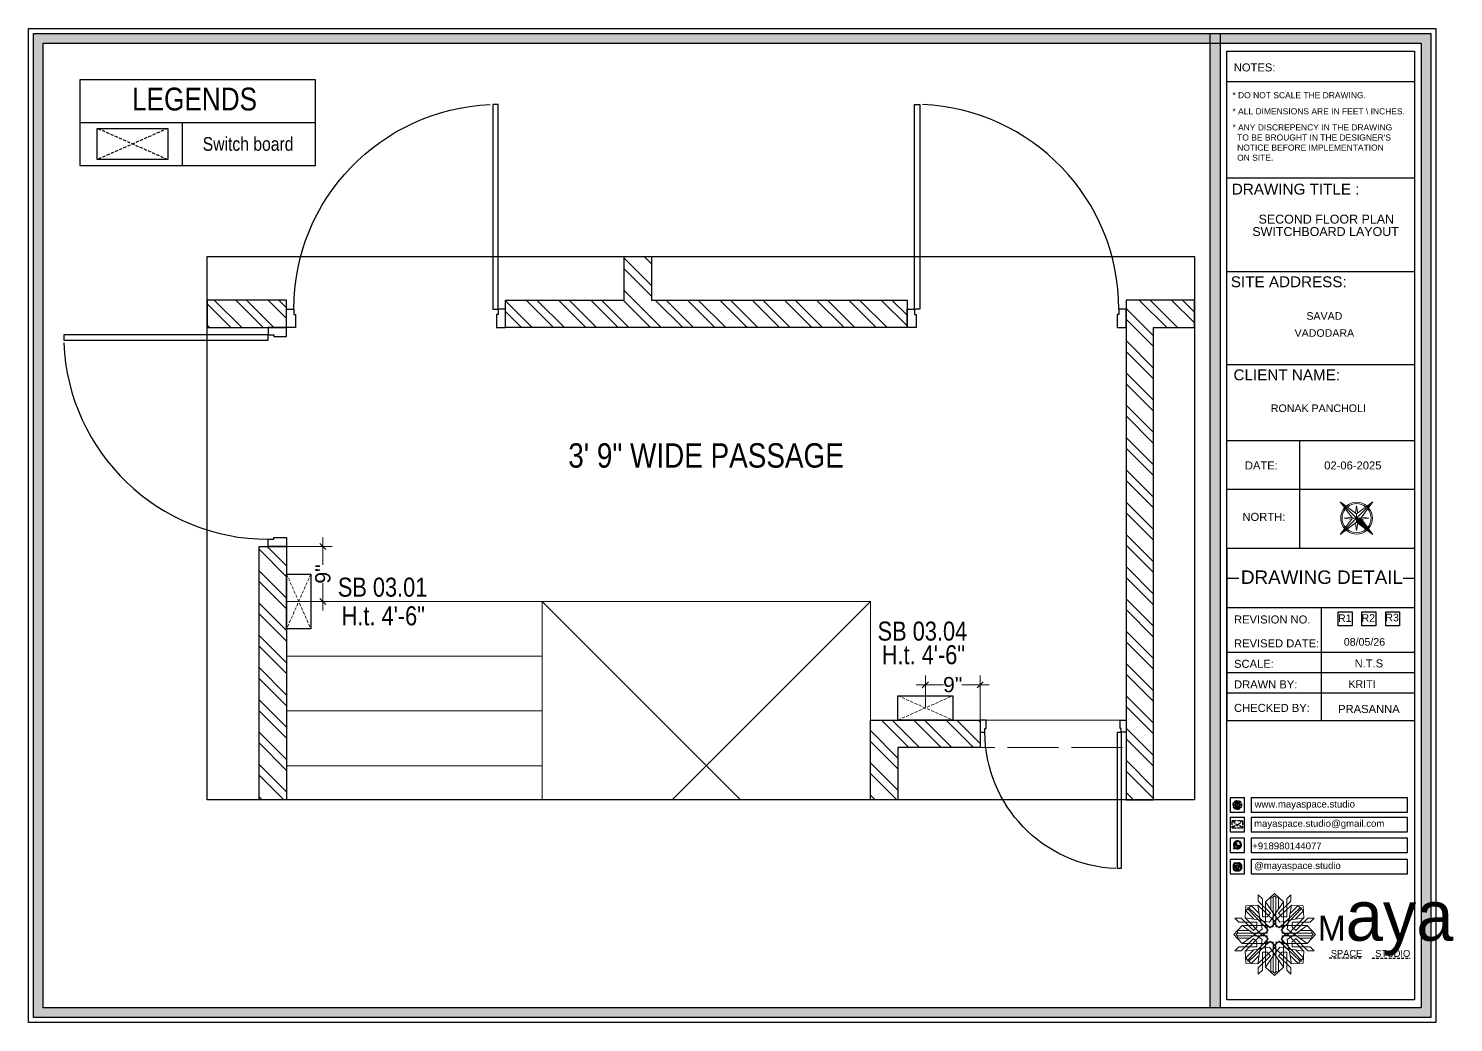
# Model space of a CAD drawing. Header units: millimetres. Extents: x 143362 to 145167, y -178521 to -176194.
# Drawn here: x 144591.9 to 144826.1, y -176940.9 to -176777.6 of the extents above; entities that cross this region are included whole.
import ezdxf
from ezdxf.enums import TextEntityAlignment as Align

# ---------------------------------------------------------------- set-up
doc = ezdxf.new("R2010")
doc.units = ezdxf.units.MM
doc.header["$MEASUREMENT"] = 0
doc.header["$PDMODE"] = 2
for name, pattern in [('ACAD_ISO02W100', [15, 12, -3]), ('DASHED', [0.75, 0.5, -0.25]), ('DASHED2', [0.375, 0.25, -0.125]), ('DASHEDX2', [1.5, 1, -0.5])]:
    doc.linetypes.add(name, pattern=pattern)
doc.layers.get('Defpoints').update_dxf_attribs({"color": 220})
doc.layers.add('AR DOOR', color=40, linetype='Continuous')
doc.layers.add('AR ELE-5', color=134, linetype='Continuous')
for name, color, linetype, lineweight in [('Dimension', 10, 'DASHEDX2', 20), ('el', 7, 'Continuous', 20), ('ELEC-wires', 1, 'DASHED2', 13), ('Electrical', 84, 'Continuous', 30), ('FIRST FLOOR ( TEXT )', 7, 'Continuous', 9), ('FIRST FLOOR_( STAIR )', 251, 'Continuous', 9), ('FUR1', 22, 'Continuous', 0), ('FURNITURE', 32, 'Continuous', 9), ('Labelling', 1, 'Continuous', 25), ('NAME PLATE', 7, 'Continuous', 25), ('SECOND FLOOR', 7, 'Continuous', 9), ('SECOND FLOOR  ( PLINE )', 251, 'Continuous', 30), ('SECOND FLOOR ( PLine )', 7, 'Continuous', 30), ('title block', 7, 'Continuous', 9), ('W-HATCH', 8, 'Continuous', 5), ('wall', 7, 'Continuous', 30), ('XX~SLAB ( BEAM )~ ( DIM )', 7, 'Continuous', 9)]:
    doc.layers.add(name, color=color, linetype=linetype, lineweight=lineweight)
doc.layers.add('XX~SLAB ( PLINE )', color=251, linetype='Continuous', plot=False)
doc.styles.add('Aerial', font='arial.ttf')
doc.styles.add('Arial', font='arial.ttf')
doc.styles.add('KATHA', font='swissc.ttf')
doc.styles.get("Standard").update_dxf_attribs({"font": 'arial.ttf', "height": 6})
doc.styles.add('style4', font='ARIALN.TTF')
doc.dimstyles.new('Cn_BT_9 ( BOLD )', dxfattribs={"dimtxt": 2.5, "dimasz": 1, "dimexe": 1.5, "dimexo": 0, "dimgap": 0.09, "dimtad": 0, "dimdec": 0, "dimzin": 3, "dimdsep": 46, "dimlunit": 4, "dimtxsty": 'Aerial', "dimblk": 'OBLIQUE', "dimcen": 0.09, "dimdle": 1.5, "dimclrd": 1, "dimclre": 1, "dimclrt": 5, "dimadec": 0, "dimazin": 0, "dimtfac": 0.75, "dimtdec": 0, "dimtofl": 0, "dimtmove": 0, "dimatfit": 3, "dimldrblk": 'OBLIQUE', "dimfxl": 0, "dimtolj": 1, "dimtzin": 0, "dimlwd": 15, "dimlwe": 15, "dimarcsym": 0})

# ---------------------------------------------------------------- blocks, each defined once
blk = doc.blocks.new('FSFSF')
at = {"color": 42, "lineweight": 5, "true_color": 0xe0ac11}
for p, q in [((28600.03, 143.51), (28600.03, 140.16)), ((28602.15, 141.41), (28600.03, 143.51)), ((28603.86, 139.69), (28608.58, 144.08)), ((28607.9, 142.22), (28608.58, 142.85)), ((28613.31, 139.69), (28608.58, 144.08)), ((28609.27, 142.22), (28608.59, 142.85)), ((28615.02, 141.41), (28617.14, 143.51)), ((28617.14, 143.51), (28617.14, 140.16)), ((28593.19, 131.45), (28593.54, 137.71)), ((28593.39, 135), (28594.56, 136.12)), ((28593.39, 135), (28597.6, 130.78)), ((28599.8, 138.06), (28593.54, 137.71)), ((28595.12, 136.69), (28594.53, 136.69)), ((28594.56, 136.12), (28594.56, 136.71)), ((28605.17, 124.98), (28594.56, 136.12)), ((28596.24, 137.86), (28595.12, 136.69)), ((28606.27, 126.08), (28595.12, 136.69)), ((28596.24, 137.86), (28600.47, 133.65)), ((28601.03, 130), (28599.8, 138.06)), ((28599.8, 138.05), (28608.58, 129.56)), ((28606.47, 133.76), (28600.03, 140.16)), ((28602.15, 141.41), (28602.15, 131.95)), ((28603.86, 126.58), (28603.86, 139.69)), ((28603.86, 139.69), (28608.58, 133.02)), ((28607.9, 142.22), (28606.58, 142.22)), ((28606.58, 142.22), (28606.58, 135.84)), ((28607.9, 142.22), (28607.9, 126.58)), ((28613.31, 139.69), (28608.59, 133.02)), ((28617.37, 138.05), (28608.59, 129.56)), ((28609.27, 142.22), (28609.27, 126.58)), ((28609.27, 142.22), (28610.59, 142.22)), ((28610.59, 142.22), (28610.59, 135.84)), ((28610.7, 133.76), (28617.14, 140.16)), ((28610.9, 126.08), (28622.05, 136.69)), ((28612.02, 124.98), (28622.62, 136.12)), ((28613.31, 126.58), (28613.31, 139.69)), ((28615.02, 141.41), (28615.02, 131.95)), ((28616.14, 130), (28617.37, 138.06)), ((28620.93, 137.86), (28616.7, 133.65)), ((28617.37, 138.06), (28623.63, 137.71)), ((28623.8, 135), (28619.59, 130.78)), ((28620.93, 137.86), (28622.05, 136.69)), ((28622.05, 136.69), (28622.64, 136.69)), ((28622.62, 136.12), (28622.62, 136.71)), ((28623.8, 135), (28622.62, 136.12)), ((28624, 131.45), (28623.65, 137.71)), ((28591.56, 127.39), (28587.17, 122.66)), ((28587.73, 131.22), (28591.08, 131.22)), ((28589.84, 129.1), (28587.73, 131.22)), ((28589.84, 129.1), (28599.29, 129.1)), ((28597.49, 124.78), (28591.08, 131.22)), ((28604.66, 127.39), (28591.56, 127.39)), ((28591.56, 127.39), (28598.23, 122.67)), ((28593.19, 131.45), (28601.69, 122.67)), ((28601.25, 130.22), (28593.19, 131.45)), ((28599.29, 126.5), (28599.29, 129.1)), ((28605.86, 129.18), (28601.03, 130)), ((28602.07, 125.39), (28601.25, 130.22)), ((28604.75, 131.95), (28602.15, 131.95)), ((28603.68, 126.54), (28603.68, 127.39)), ((28604.71, 127.57), (28603.86, 127.57)), ((28604.66, 123.35), (28604.66, 127.39)), ((28604.7, 126.58), (28604.71, 127.57)), ((28606.47, 133.76), (28604.75, 131.95)), ((28605.86, 129.18), (28608.58, 133.02)), ((28606.27, 126.08), (28608.58, 128.27)), ((28607.9, 128.92), (28608.58, 129.56)), ((28607.9, 128.92), (28608.58, 128.27)), ((28611.31, 129.18), (28608.59, 133.02)), ((28609.27, 128.92), (28608.59, 129.56)), ((28609.27, 128.92), (28608.59, 128.27)), ((28610.9, 126.08), (28608.59, 128.27)), ((28610.7, 133.76), (28612.42, 131.95)), ((28611.31, 129.18), (28616.14, 130)), ((28612.42, 131.95), (28615.02, 131.95)), ((28612.46, 126.58), (28612.46, 127.57)), ((28612.46, 127.57), (28613.31, 127.57)), ((28612.52, 123.35), (28612.52, 127.39)), ((28612.52, 127.39), (28625.63, 127.39)), ((28613.51, 126.54), (28613.51, 127.39)), ((28615.12, 125.39), (28615.94, 130.22)), ((28623.99, 131.45), (28615.5, 122.67)), ((28615.94, 130.22), (28624, 131.45)), ((28627.34, 129.1), (28617.89, 129.1)), ((28617.89, 126.5), (28617.89, 129.1)), ((28625.63, 127.39), (28618.96, 122.67)), ((28619.7, 124.78), (28626.1, 131.22)), ((28625.63, 127.39), (28630.02, 122.66)), ((28629.45, 131.22), (28626.1, 131.22)), ((28627.34, 129.1), (28629.45, 131.22)), ((28591.56, 117.94), (28587.17, 122.66)), ((28589.03, 123.35), (28588.4, 122.67)), ((28589.03, 121.98), (28588.4, 122.65)), ((28589.03, 123.35), (28589.03, 124.67)), ((28589.03, 124.67), (28595.4, 124.67)), ((28589.03, 123.35), (28604.66, 123.35)), ((28589.03, 121.98), (28604.66, 121.98)), ((28589.03, 121.98), (28589.03, 120.66)), ((28589.03, 120.66), (28595.4, 120.66)), ((28597.49, 120.54), (28591.08, 114.11)), ((28591.56, 117.94), (28598.23, 122.65)), ((28593.19, 113.88), (28601.69, 122.65)), ((28605.17, 120.35), (28594.56, 109.2)), ((28597.49, 124.78), (28599.29, 126.5)), ((28597.49, 120.54), (28599.29, 118.83)), ((28602.07, 125.39), (28598.23, 122.67)), ((28602.07, 119.94), (28598.23, 122.65)), ((28602.07, 119.94), (28601.25, 115.1)), ((28602.33, 123.35), (28601.69, 122.67)), ((28602.33, 121.98), (28601.69, 122.65)), ((28602.33, 123.35), (28602.97, 122.67)), ((28602.33, 121.98), (28602.97, 122.65)), ((28605.17, 124.98), (28602.97, 122.67)), ((28605.17, 120.35), (28602.97, 122.65)), ((28604.66, 126.54), (28603.68, 126.54)), ((28607.9, 126.58), (28603.86, 126.58)), ((28604.66, 121.98), (28604.66, 117.94)), ((28609.27, 126.58), (28613.31, 126.58)), ((28612.02, 124.98), (28614.21, 122.67)), ((28612.02, 120.35), (28614.21, 122.65)), ((28612.02, 120.35), (28622.62, 109.2)), ((28612.52, 126.54), (28613.51, 126.54)), ((28628.16, 123.35), (28612.52, 123.35)), ((28612.52, 121.98), (28612.52, 117.94)), ((28628.16, 121.98), (28612.52, 121.98)), ((28614.85, 123.35), (28614.21, 122.67)), ((28614.85, 121.98), (28614.21, 122.65)), ((28614.85, 123.35), (28615.5, 122.67)), ((28614.85, 121.98), (28615.5, 122.65)), ((28615.12, 125.39), (28618.96, 122.67)), ((28615.12, 119.94), (28618.96, 122.65)), ((28615.12, 119.94), (28615.94, 115.1)), ((28623.99, 113.88), (28615.5, 122.65)), ((28619.7, 124.78), (28617.89, 126.5)), ((28619.7, 120.54), (28617.89, 118.83)), ((28625.63, 117.94), (28618.96, 122.65)), ((28619.7, 120.54), (28626.1, 114.11)), ((28628.16, 124.67), (28621.78, 124.67)), ((28628.16, 120.66), (28621.78, 120.66)), ((28625.63, 117.94), (28630.02, 122.66)), ((28628.16, 123.35), (28628.16, 124.67)), ((28628.16, 123.35), (28628.78, 122.67)), ((28628.16, 121.98), (28628.78, 122.65)), ((28628.16, 121.98), (28628.16, 120.66)), ((28589.84, 116.23), (28587.73, 114.11)), ((28587.73, 114.11), (28591.08, 114.11)), ((28589.84, 116.23), (28599.29, 116.23)), ((28604.66, 117.94), (28591.56, 117.94)), ((28601.25, 115.1), (28593.19, 113.87)), ((28593.19, 113.87), (28593.54, 107.62)), ((28593.39, 110.32), (28597.6, 114.55)), ((28606.27, 119.15), (28595.12, 108.54)), ((28599.29, 118.83), (28599.29, 116.23)), ((28599.8, 107.17), (28608.58, 115.67)), ((28601.03, 115.23), (28599.8, 107.17)), ((28605.86, 116.05), (28601.03, 115.23)), ((28602.15, 103.82), (28602.15, 113.27)), ((28604.75, 113.27), (28602.15, 113.27)), ((28604.66, 118.78), (28603.68, 118.78)), ((28603.68, 118.78), (28603.68, 117.94)), ((28607.9, 118.65), (28603.86, 118.65)), ((28603.86, 118.65), (28603.86, 105.54)), ((28604.71, 117.66), (28603.86, 117.66)), ((28604.7, 118.65), (28604.71, 117.66)), ((28606.47, 111.47), (28604.75, 113.27)), ((28605.86, 116.05), (28608.58, 112.21)), ((28606.27, 119.15), (28608.58, 116.96)), ((28607.9, 103.01), (28607.9, 118.65)), ((28607.9, 116.31), (28608.58, 116.96)), ((28607.9, 116.31), (28608.58, 115.67)), ((28610.9, 119.15), (28608.59, 116.96)), ((28609.27, 116.31), (28608.59, 116.96)), ((28609.27, 116.31), (28608.59, 115.67)), ((28611.31, 116.05), (28608.59, 112.21)), ((28617.37, 107.17), (28608.59, 115.67)), ((28609.27, 118.65), (28613.31, 118.65)), ((28609.27, 103.01), (28609.27, 118.65)), ((28610.7, 111.47), (28612.42, 113.27)), ((28610.9, 119.15), (28622.05, 108.54)), ((28611.31, 116.05), (28616.14, 115.23)), ((28612.42, 113.27), (28615.02, 113.27)), ((28612.46, 118.65), (28612.46, 117.66)), ((28612.46, 117.66), (28613.31, 117.66)), ((28612.52, 118.78), (28613.51, 118.78)), ((28612.52, 117.94), (28625.63, 117.94)), ((28613.31, 118.65), (28613.31, 105.54)), ((28613.51, 118.78), (28613.51, 117.94)), ((28615.02, 103.82), (28615.02, 113.27)), ((28615.94, 115.1), (28624, 113.87)), ((28616.14, 115.23), (28617.37, 107.17)), ((28617.89, 118.83), (28617.89, 116.23)), ((28627.34, 116.23), (28617.89, 116.23)), ((28623.8, 110.32), (28619.59, 114.55)), ((28624, 113.87), (28623.65, 107.62)), ((28629.45, 114.11), (28626.1, 114.11)), ((28627.34, 116.23), (28629.45, 114.11)), ((28593.39, 110.32), (28594.56, 109.2)), ((28599.8, 107.17), (28593.54, 107.52)), ((28595.12, 108.54), (28594.53, 108.54)), ((28594.56, 109.2), (28594.56, 108.61)), ((28596.24, 107.37), (28595.12, 108.54)), ((28596.24, 107.37), (28600.47, 111.58)), ((28606.47, 111.47), (28600.03, 105.07)), ((28600.03, 101.71), (28600.03, 105.07)), ((28603.86, 105.54), (28608.58, 112.21)), ((28603.86, 105.54), (28608.58, 101.15)), ((28606.58, 103.01), (28606.58, 109.38)), ((28613.31, 105.54), (28608.58, 101.15)), ((28613.31, 105.54), (28608.59, 112.21)), ((28610.59, 103.01), (28610.59, 109.38)), ((28610.7, 111.47), (28617.14, 105.07)), ((28620.93, 107.37), (28616.7, 111.58)), ((28617.14, 101.71), (28617.14, 105.07)), ((28617.37, 107.17), (28623.63, 107.52)), ((28620.93, 107.37), (28622.05, 108.54)), ((28622.05, 108.54), (28622.64, 108.54)), ((28623.8, 110.32), (28622.62, 109.2)), ((28622.62, 109.2), (28622.62, 108.61)), ((28602.15, 103.82), (28600.03, 101.71)), ((28607.9, 103.01), (28606.58, 103.01)), ((28607.9, 103.01), (28608.58, 102.38)), ((28609.27, 103.01), (28608.59, 102.38)), ((28609.27, 103.01), (28610.59, 103.01)), ((28615.02, 103.82), (28617.14, 101.71))]:
    blk.add_line(p, q, dxfattribs=at)
blk = doc.blocks.new('hgwg')
at = {"layer": 'Dimension', "true_color": 0xd39e00}
h = blk.add_hatch(color=42, dxfattribs=at)
h.dxf.hatch_style = 1
h.paths.add_polyline_path([(27505.71, 45.05), (27494.27, 45.05), (27494.27, 44.9), (27505.71, 44.9)])
h = blk.add_hatch(color=42, dxfattribs=at)
h.dxf.hatch_style = 1
h.paths.add_polyline_path([(27523.3, 44.9), (27509.68, 44.9), (27509.68, 44.75), (27523.3, 44.75)])
at = {"layer": 'Dimension', "color": 42, "true_color": 0xd39e00}
for p, q in [((27494.27, 45.05), (27505.71, 45.05)), ((27494.27, 44.9), (27494.27, 45.05)), ((27494.27, 44.9), (27505.71, 44.9)), ((27505.71, 45.05), (27505.71, 44.9)), ((27509.68, 44.9), (27523.3, 44.9)), ((27509.68, 44.9), (27509.68, 44.75)), ((27509.68, 44.75), (27523.3, 44.75)), ((27523.3, 44.75), (27523.3, 44.9))]:
    blk.add_line(p, q, dxfattribs=at)
at = {"layer": 'Dimension', "color": 42, "true_color": 0xd39e00, "attachment_point": 1}
for s, width, insert, char_height in [('{\\fCinzel|b0|i0|c0|p2;\\H1.5x;M\\fAmsterdam One|b0|i0|c0|p2;\\H2x;aya}', 85.3277, (27490.17, 69.17), 6), ('{\\fCinzel|b0|i0|c0|p0;SPACE     STUDIO}', 66.129, (27494.83, 47.86), 2.5)]:
    blk.add_mtext_dynamic_manual_height_columns(s, width=width, gutter_width=30, heights=[0], dxfattribs=dict(at, insert=insert, char_height=char_height))
blk = doc.blocks.new('QEGW4TG')
at = {"layer": 'Dimension', "true_color": 0x000000}
h = blk.add_hatch(color=18, dxfattribs=at)
h.dxf.hatch_style = 1
h.paths.add_polyline_path([(2.69, 1.93, 0.170513), (2.95, 1.97, 0.190337), (3.11, 2.18, 0.316231), (3.07, 2.28), (2.79, 2.37, 0.273721), (2.69, 2.34, 0.040749), (2.63, 2.27, -0.441282), (2.53, 2.25, -0.11828), (2.06, 2.64, -0.441282), (2.07, 2.74, 0.040749), (2.13, 2.81, 0.290083), (2.14, 2.92), (2.01, 3.18, 0.316231), (1.91, 3.2, 0.190337), (1.73, 3, 0.170513), (1.72, 2.74, 0.252784)], flags=0)
h.paths.add_polyline_path([(1.19, 1.98), (1.03, 1.3, 0.550912), (1.11, 1.23), (1.75, 1.39, 6.344125)])
h.paths.add_polyline_path([(1.81, 1.7), (1.4, 1.6), (1.5, 2.03, -9.071339)], flags=16)
h.paths.add_polyline_path([(3.11, 2.16, -0.17811), (2.95, 1.97, -0.170513), (2.69, 1.93, -0.252784), (1.72, 2.74, -0.170513), (1.73, 3, -0.17811), (1.89, 3.19, -0.370089), (2.01, 3.18), (2.14, 2.92, -0.307185), (2.13, 2.8, -0.041087), (2.06, 2.73, 0.321676), (2.05, 2.65, 0.126524), (2.55, 2.24, 0.312216), (2.62, 2.26, -0.041087), (2.68, 2.34, -0.290673), (2.79, 2.37), (3.07, 2.28, -0.370089)], flags=0)
h = blk.add_hatch(color=18, dxfattribs=at)
h.dxf.hatch_style = 1
h.paths.add_polyline_path([(2.79, 2.37, 0.273721), (2.69, 2.34, 0.040749), (2.63, 2.27, -0.441282), (2.53, 2.25, -0.11828), (2.06, 2.64, -0.441282), (2.07, 2.74, 0.040749), (2.13, 2.81, 0.290083), (2.14, 2.92), (2.01, 3.18, 0.316231), (1.91, 3.2, 0.190337), (1.73, 3, 0.170513), (1.72, 2.74, 0.252784), (2.69, 1.93, 0.170513), (2.95, 1.97, 0.190337), (3.11, 2.18, 0.316231), (3.07, 2.28)])
for p, q in [((1.19, 1.98), (1.03, 1.3)), ((1.1, 1.23), (1.75, 1.39)), ((1.5, 2.03), (1.4, 1.6)), ((1.4, 1.6), (1.81, 1.7)), ((2.01, 3.18), (2.14, 2.92)), ((3.07, 2.28), (2.8, 2.36))]:
    blk.add_line(p, q)
blk.add_lwpolyline([(0, 0), (4.68, 0), (4.68, 4.68), (0, 4.68)], close=True)
for centre, radius, start, end in [((1.09, 1.29), 0.0598, 164.8483, 282.1458), ((2.39, 2.56), 1.34, 241.4727, 205.6422), ((2.39, 2.56), 1.04, 235.9962, 210.8333), ((2.09, 2.87), 0.39, 159.7007, 198.4072), ((2.96, 3.23), 1.33, 201.4218, 258.1669), ((2.07, 2.87), 0.364, 118.9685, 159.3648), ((1.94, 3.12), 0.0896, 41.8985, 123.1344), ((2.11, 2.68), 0.066, 135.9932, 224.8892), ((1.67, 3.16), 0.586, 312.4617, 321.8728), ((3.12, 3.42), 1.31, 216.5455, 243.5279), ((2.05, 2.87), 0.104, 320.3924, 28.6971), ((2.57, 2.3), 0.066, 234.2482, 323.1441), ((3.11, 1.94), 0.586, 137.2645, 146.6756), ((2.76, 2.27), 0.104, 70.4402, 138.745), ((2.75, 2.31), 0.39, 260.7301, 299.4366), ((2.76, 2.29), 0.364, 299.7725, 340.1688), ((3.03, 2.2), 0.0896, 336.0029, 57.2388)]:
    blk.add_arc(centre, radius, start, end)
blk = doc.blocks.new('ASGERG')
at = {"layer": 'Dimension', "true_color": 0x000000}
h = blk.add_hatch(color=18, dxfattribs=at)
h.dxf.hatch_style = 1
h.paths.add_polyline_path([(0.99, 1.7, 0.353872), (1.69, 1.03), (2.96, 1.03, 0.353872), (3.66, 1.7), (3.66, 2.99, 0.353872), (2.96, 3.67), (1.69, 3.67, 0.353872), (0.99, 2.99)])
h.paths.add_polyline_path([(1.27, 2.97, -0.353872), (1.72, 3.4), (2.94, 3.4, -0.353872), (3.38, 2.97), (3.38, 1.72, -0.353872), (2.94, 1.3), (1.72, 1.3, -0.353872), (1.27, 1.72)], flags=16)
h.paths.add_polyline_path([(3.02, 2.35, -1), (1.64, 2.35, -1)], flags=0)
h.paths.add_polyline_path([(2.74, 2.35, -1), (1.92, 2.35, -1)], flags=0)
h.paths.add_polyline_path([(2.86, 3.02, -1), (3.19, 3.02, -1)], flags=0)
h.paths.add_polyline_path([(1.64, 2.35, 1), (3.02, 2.35, 1)], flags=0)
h = blk.add_hatch(color=18, dxfattribs=at)
h.dxf.hatch_style = 1
h.paths.add_polyline_path([(1.64, 2.35, 1), (3.02, 2.35, 1)])
h.paths.add_polyline_path([(2.74, 2.35, -1), (1.92, 2.35, -1)], flags=16)
h = blk.add_hatch(color=18, dxfattribs=at)
h.dxf.hatch_style = 1
h.paths.add_polyline_path([(3.19, 3.02, 1), (2.86, 3.02, 1)])
for p, q in [((0.99, 2.99), (0.99, 1.7)), ((1.27, 2.97), (1.27, 1.72)), ((1.69, 3.67), (2.96, 3.67)), ((1.69, 1.03), (2.96, 1.03)), ((2.94, 3.4), (1.72, 3.4)), ((2.94, 1.3), (1.72, 1.3)), ((3.38, 2.97), (3.38, 1.72)), ((3.66, 2.99), (3.66, 1.7))]:
    blk.add_line(p, q)
blk.add_lwpolyline([(0, 0), (4.68, 0), (4.68, 4.68), (0, 4.68)], close=True)
for centre, radius in [((2.33, 2.35), 0.694), ((2.33, 2.35), 0.414), ((3.02, 3.02), 0.168)]:
    blk.add_circle(centre, radius)
for centre, radius, start, end in [((1.76, 2.89), 0.778, 94.8631, 172.8127), ((1.76, 1.8), 0.778, 187.1873, 265.1369), ((1.76, 2.91), 0.491, 94.8631, 172.8127), ((1.76, 1.78), 0.491, 187.1873, 265.1369), ((2.9, 2.91), 0.491, 7.1873, 85.1369), ((2.9, 1.78), 0.491, 274.8631, 352.8127), ((2.89, 2.89), 0.778, 7.1873, 85.1369), ((2.89, 1.8), 0.778, 274.8631, 352.8127)]:
    blk.add_arc(centre, radius, start, end)
blk = doc.blocks.new('ETYETE')
at = {"layer": 'Dimension', "true_color": 0x000000}
h = blk.add_hatch(color=18, dxfattribs=at)
h.dxf.hatch_style = 1
h.paths.add_polyline_path([(3.76, 1.14, 0.414214), (4.12, 1.5), (4.12, 3.29, 0.414214), (3.76, 3.65), (0.92, 3.65, 0.414214), (0.56, 3.29), (0.56, 1.5, 0.414214), (0.92, 1.14)])
h.paths.add_polyline_path([(2.61, 2.22), (3.92, 1.34, -0.198912), (3.76, 1.28), (0.92, 1.28, -0.198912), (0.76, 1.34), (2.08, 2.22), (2.34, 1.98)], flags=16)
h.paths.add_polyline_path([(2.34, 2.16), (0.89, 3.51, -0.028783), (0.92, 3.52), (3.79, 3.52)], flags=16)
h.paths.add_polyline_path([(2.71, 2.32), (3.92, 3.45, -0.202482), (3.99, 3.29), (3.99, 1.5, -0.043076), (3.98, 1.46)], flags=16)
h.paths.add_polyline_path([(1.98, 2.32), (0.7, 1.46, -0.043076), (0.7, 1.5), (0.7, 3.29, -0.202482), (0.76, 3.45)], flags=16)
blk.add_lwpolyline([(0, 0), (4.68, 0), (4.68, 4.68), (0, 4.68)], close=True)
at = {"layer": 'Dimension', "color": 18, "true_color": 0x000000}
for p, q in [((0.56, 3.29), (0.56, 1.5)), ((0.7, 3.29), (0.7, 1.5)), ((0.7, 1.46), (1.98, 2.32)), ((0.76, 3.45), (1.98, 2.32)), ((0.76, 1.34), (2.08, 2.22)), ((0.89, 3.51), (2.34, 2.16)), ((0.92, 3.65), (3.76, 3.65)), ((0.92, 3.52), (3.76, 3.52)), ((0.92, 1.28), (3.76, 1.28)), ((0.92, 1.14), (3.76, 1.14)), ((2.08, 2.22), (2.34, 1.98)), ((2.34, 2.16), (3.79, 3.51)), ((2.34, 1.98), (2.61, 2.22)), ((3.92, 1.34), (2.61, 2.22)), ((2.71, 2.32), (3.92, 3.45)), ((3.98, 1.46), (2.71, 2.32)), ((3.99, 3.29), (3.99, 1.5)), ((4.12, 3.29), (4.12, 1.5))]:
    blk.add_line(p, q, dxfattribs=at)
for centre, radius, start, end in [((0.92, 3.29), 0.358, 90, 180), ((0.92, 1.5), 0.358, 180, 270), ((0.92, 3.29), 0.224, 134.2136, 180), ((0.92, 1.5), 0.224, 180, 189.8662), ((0.92, 1.5), 0.224, 225, 270), ((0.92, 3.29), 0.224, 90, 96.5948), ((3.76, 3.29), 0.358, 0, 90), ((3.76, 3.29), 0.224, 83.4052, 90), ((3.76, 1.5), 0.358, 270, 0), ((3.76, 1.5), 0.224, 270, 315), ((3.76, 3.29), 0.224, 0, 45.7864), ((3.76, 1.5), 0.224, 350.1338, 0)]:
    blk.add_arc(centre, radius, start, end, dxfattribs=at)
blk = doc.blocks.new('DTGWEGEARG')
at = {"layer": 'Dimension', "true_color": 0x000000}
h = blk.add_hatch(color=18, dxfattribs=at)
h.dxf.hatch_style = 1
h.paths.add_polyline_path([(3.83, 2.34, 1), (0.85, 2.34, 1)])
h.paths.add_polyline_path([(2.51, 1.01, 0.105795), (2.96, 1.58, -0.055205), (3.3, 1.41, -0.169822)], flags=16)
h.paths.add_polyline_path([(2.41, 1.12), (2.41, 1.69, -0.058279), (2.81, 1.63, -0.103353)], flags=16)
h.paths.add_polyline_path([(2.26, 1.13, -0.101741), (1.87, 1.63, -0.057171), (2.26, 1.69)], flags=16)
h.paths.add_polyline_path([(2.17, 1.01, -0.169822), (1.38, 1.41, -0.055205), (1.72, 1.58, 0.105795)], flags=16)
h.paths.add_polyline_path([(3.02, 1.72, 0.081336), (3.13, 2.27), (3.68, 2.27, -0.152069), (3.4, 1.52, 0.05687)], flags=16)
h.paths.add_polyline_path([(2.87, 1.77, 0.061945), (2.41, 1.84), (2.41, 2.27), (2.98, 2.27, -0.081344)], flags=16)
h.paths.add_polyline_path([(2.26, 1.84, 0.060923), (1.8, 1.77, -0.081344), (1.7, 2.27), (2.26, 2.27)], flags=16)
h.paths.add_polyline_path([(1.66, 1.72, 0.05687), (1.28, 1.52, -0.152069), (1, 2.27), (1.55, 2.27, 0.081336)], flags=16)
h.paths.add_polyline_path([(2.41, 2.42), (2.41, 2.83, 0.061945), (2.87, 2.91, -0.080009), (2.98, 2.42)], flags=16)
h.paths.add_polyline_path([(3.13, 2.42, 0.080116), (3.02, 2.96, 0.05687), (3.4, 3.16, 0.028258), (3.3, 3.27, -0.055205), (2.96, 3.1, 0.105795), (2.51, 3.67, -0.36029), (3.68, 2.42)], flags=16)
h.paths.add_polyline_path([(2.26, 2.42), (1.7, 2.42, -0.080009), (1.8, 2.91, 0.060923), (2.26, 2.84)], flags=16)
h.paths.add_polyline_path([(1.55, 2.42), (1, 2.42, -0.150466), (1.28, 3.16, 0.05687), (1.66, 2.96, 0.080116)], flags=16)
h.paths.add_polyline_path([(2.41, 2.98), (2.41, 3.56, -0.103353), (2.81, 3.05, -0.058279)], flags=16)
h.paths.add_polyline_path([(2.26, 2.99, -0.057171), (1.87, 3.05, -0.101741), (2.26, 3.55)], flags=16)
h.paths.add_polyline_path([(1.72, 3.1, -0.055205), (1.38, 3.27, -0.169822), (2.17, 3.67, 0.105795)], flags=16)
blk.add_lwpolyline([(0, 0), (4.68, 0), (4.68, 4.68), (0, 4.68)], close=True)
at = {"layer": 'Dimension', "color": 18, "true_color": 0x000000}
for p, q in [((1, 2.42), (1.55, 2.42)), ((1, 2.27), (1.55, 2.27)), ((1.7, 2.42), (2.26, 2.42)), ((1.7, 2.27), (2.26, 2.27)), ((2.26, 3.55), (2.26, 2.99)), ((2.26, 2.84), (2.26, 2.42)), ((2.26, 2.27), (2.26, 1.84)), ((2.26, 1.69), (2.26, 1.13)), ((2.41, 3.56), (2.41, 2.98)), ((2.41, 2.83), (2.41, 2.42)), ((2.41, 2.42), (2.98, 2.42)), ((2.41, 2.27), (2.98, 2.27)), ((2.41, 2.27), (2.41, 1.84)), ((2.41, 1.69), (2.41, 1.12)), ((3.13, 2.42), (3.68, 2.42)), ((3.13, 2.27), (3.68, 2.27))]:
    blk.add_line(p, q, dxfattribs=at)
blk.add_circle((2.34, 2.34), 1.49, dxfattribs=at)
for centre, radius, start, end in [((2.34, 2.34), 1.34, 142.3819, 176.6093), ((2.34, 2.34), 1.34, 183.0315, 217.6181), ((2.34, 4.74), 1.9, 236.1399, 249.1595), ((2.34, -0.06), 1.9, 110.8405, 123.8601), ((2.34, 2.34), 1.34, 97.3549, 135.9073), ((2.34, 4.74), 1.75, 236.7417, 249.3811), ((2.34, -0.06), 1.75, 110.6189, 123.2583), ((2.34, 2.34), 1.34, 224.0927, 262.6451), ((3.28, 2.34), 1.73, 159.0567, 177.3789), ((3.28, 2.34), 1.73, 182.3435, 200.9433), ((3.28, 2.34), 1.58, 158.8325, 177.1302), ((3.28, 2.34), 1.58, 182.5658, 201.1675), ((3.28, 2.34), 1.73, 129.9301, 154.0867), ((3.28, 2.34), 1.73, 205.9133, 230.0699), ((2.34, 4.74), 1.9, 253.6799, 267.6253), ((2.34, -0.06), 1.9, 92.3747, 106.3201), ((3.28, 2.34), 1.58, 130.1073, 153.3446), ((2.34, 4.74), 1.75, 254.3336, 267.422), ((2.34, -0.06), 1.75, 92.578, 105.6664), ((3.28, 2.34), 1.58, 206.6554, 229.8927), ((1.4, 2.34), 1.58, 26.6554, 50.2584), ((2.34, 4.74), 1.75, 272.3248, 285.6664), ((2.34, 4.74), 1.9, 272.1415, 286.3201), ((2.34, -0.06), 1.9, 73.6799, 87.8585), ((2.34, -0.06), 1.75, 74.3336, 87.6752), ((1.4, 2.34), 1.58, 309.7416, 333.3446), ((2.34, 2.34), 1.34, 3.3907, 82.6451), ((1.4, 2.34), 1.73, 25.9133, 50.0699), ((1.4, 2.34), 1.73, 309.9301, 334.0867), ((2.34, 2.34), 1.34, 277.3549, 315.9073), ((1.4, 2.34), 1.58, 2.8698, 21.1675), ((1.4, 2.34), 1.58, 338.8325, 357.4342), ((2.34, 4.74), 1.75, 290.6189, 303.2583), ((2.34, -0.06), 1.75, 56.7417, 69.3811), ((2.34, 4.74), 1.9, 290.8405, 303.8601), ((1.4, 2.34), 1.73, 2.6211, 20.9433), ((1.4, 2.34), 1.73, 339.0567, 357.6565), ((2.34, -0.06), 1.9, 56.1399, 69.1595), ((2.34, 2.34), 1.34, 322.3819, 356.9685)]:
    blk.add_arc(centre, radius, start, end, dxfattribs=at)
blk = doc.blocks.new('4t')
at = {"transparency": 33554607}
h = blk.add_hatch(color=1, dxfattribs=at)
h.dxf.hatch_style = 1
h.paths.add_polyline_path([(45531.3, -35822.3), (45529.2, -35821.8), (45528.1, -35837)])
h = blk.add_hatch(color=1, dxfattribs=at)
h.dxf.hatch_style = 1
h.paths.add_polyline_path([(45533.4, -35822.8), (45531.3, -35822.3), (45528.1, -35837)])
h = blk.add_hatch(color=1, dxfattribs=at)
h.dxf.hatch_style = 1
h.paths.add_polyline_path([(45531.8, -35820.2), (45529.2, -35821.8), (45531.3, -35822.3)])
h = blk.add_hatch(color=1, dxfattribs=at)
h.dxf.hatch_style = 1
h.paths.add_polyline_path([(45531.8, -35820.2), (45531.3, -35822.3), (45533.4, -35822.8)])
at = {"layer": 'title block', "color": 7, "lineweight": 9}
for p, q in [((45535.5, -35803.4), (45530.2, -35817.6)), ((45535.5, -35803.4), (45531.8, -35820.2)), ((45534.4, -35818.5), (45535.5, -35803.4)), ((45530.5, -35816.7), (45526.9, -35812.5)), ((45526.9, -35812.5), (45529.2, -35817.5)), ((45539.5, -35815.3), (45534.4, -35817.6)), ((45535.3, -35818.9), (45539.5, -35815.3)), ((45530.2, -35817.6), (45515, -35816.5)), ((45515, -35816.5), (45529.2, -35821.8)), ((45515, -35816.5), (45531.8, -35820.2)), ((45528.3, -35821.5), (45524.1, -35825.1)), ((45524.1, -35825.1), (45529.2, -35822.8)), ((45531.8, -35820.2), (45528.1, -35837)), ((45529.2, -35821.8), (45528.1, -35837)), ((45528.1, -35837), (45533.4, -35822.8)), ((45531.8, -35820.2), (45529.2, -35821.8)), ((45531.8, -35820.2), (45530.2, -35817.6)), ((45534.4, -35818.5), (45531.8, -35820.2)), ((45533.4, -35822.8), (45531.8, -35820.2)), ((45531.8, -35820.2), (45548.6, -35823.9)), ((45533.1, -35823.7), (45536.7, -35827.9)), ((45533.4, -35822.8), (45548.6, -35823.9)), ((45548.6, -35823.9), (45534.4, -35818.5)), ((45536.7, -35827.9), (45534.4, -35822.8))]:
    blk.add_line(p, q, dxfattribs=at)
for radius, start, end in [(11.8, 81.36, 163.7665), (10.8, 82.4286, 162.6979), (10.8, 352.4286, 72.6979), (11.8, 351.36, 73.7665), (11.8, 171.36, 253.7665), (10.8, 172.4286, 252.6979), (11.8, 261.36, 343.7665), (10.8, 262.4286, 342.6979)]:
    blk.add_arc((45531.8, -35820.2), radius, start, end, dxfattribs=at)
blk = doc.blocks.new('LAYOUT FILE')
at = {"layer": 'NAME PLATE', "true_color": 0xd39e00}
h = blk.add_hatch(color=42, dxfattribs=at)
h.paths.add_polyline_path([(3346889.83, -513806.18), (3346889.83, -514260.7), (3347535.56, -514260.7), (3347535.56, -513806.18)])
h.paths.add_polyline_path([(3346894.36, -513810.71), (3347531.03, -513810.71), (3347531.03, -514256.17), (3346894.36, -514256.17)], flags=16)
blk.add_hatch(color=42, dxfattribs=at).paths.add_polyline_path([(3347433.6, -514256.17), (3347438.13, -514256.17), (3347438.13, -513806.18), (3347433.6, -513806.18)])
at = {"layer": 'NAME PLATE', "color": 42, "true_color": 0xd39e00}
for p, q in [((3347527.96, -513828.55), (3347441.2, -513828.55)), ((3347527.96, -513872.99), (3347441.2, -513872.99)), ((3347527.96, -513916.26), (3347441.2, -513916.26)), ((3347527.96, -513959.27), (3347441.2, -513959.27)), ((3347527.96, -513994.31), (3347441.2, -513994.31)), ((3347474.77, -513994.31), (3347474.77, -514044.12)), ((3347527.96, -514016.86), (3347441.2, -514016.86)), ((3347527.96, -514044.12), (3347441.2, -514044.12)), ((3347441.2, -514044.12), (3347441.2, -514123.43)), ((3347527.96, -514044.12), (3347527.96, -514123.43)), ((3347441.2, -514057.72), (3347446.81, -514057.72)), ((3347522.72, -514057.72), (3347527.96, -514057.72)), ((3347441.2, -514071.32), (3347527.96, -514071.32)), ((3347484.98, -514123.43), (3347484.98, -514071.32)), ((3347527.96, -514092.16), (3347441.2, -514092.16)), ((3347527.96, -514101.55), (3347441.2, -514101.55)), ((3347527.96, -514110.94), (3347441.2, -514110.94)), ((3347441.2, -514123.43), (3347527.96, -514123.43))]:
    blk.add_line(p, q, dxfattribs=at)
for points in [[(3346887.56, -513803.91), (3347537.83, -513803.91), (3347537.83, -514262.96), (3346887.56, -514262.96)], [(3346889.83, -513806.18), (3347535.56, -513806.18), (3347535.56, -514260.7), (3346889.83, -514260.7)], [(3347433.6, -514256.17), (3347433.6, -513806.18), (3347438.13, -513806.18), (3347438.13, -514256.17)], [(3346894.36, -513810.71), (3347531.03, -513810.71), (3347531.03, -514256.17), (3346894.36, -514256.17)], [(3347441.2, -514252.44), (3347441.2, -513814.44), (3347527.96, -513814.44), (3347527.96, -514252.44)], [(3347492.73, -514073.33), (3347499.12, -514073.33), (3347499.12, -514079.72), (3347492.73, -514079.72)], [(3347503.67, -514073.33), (3347510.06, -514073.33), (3347510.06, -514079.72), (3347503.67, -514079.72)], [(3347514.62, -514073.33), (3347521.01, -514073.33), (3347521.01, -514079.72), (3347514.62, -514079.72)]]:
    blk.add_lwpolyline(points, close=True, dxfattribs=at)
at = {"layer": 'NAME PLATE', "color": 0}
for points in [[(3347452.43, -514165.84), (3347524.78, -514165.84), (3347524.78, -514159.23), (3347452.43, -514159.23)], [(3347452.43, -514174.87), (3347524.78, -514174.87), (3347524.78, -514168.26), (3347452.43, -514168.26)], [(3347452.46, -514184.5), (3347524.78, -514184.5), (3347524.78, -514177.88), (3347452.46, -514177.88)], [(3347452.43, -514194.36), (3347524.78, -514194.36), (3347524.78, -514187.74), (3347452.43, -514187.74)]]:
    blk.add_lwpolyline(points, close=True, dxfattribs=at)
at = {"layer": 'NAME PLATE', "xscale": 0.6215000753186288, "yscale": 0.6215000753186288, "zscale": 0.6215000753186288, "rotation": 57.43675864906671}
blk.add_blockref('4t', (3313507.76, -525897.34), dxfattribs=at)
at = {"layer": 'NAME PLATE', "color": 0, "xscale": 1.413658832510879, "yscale": 1.413658832510879, "zscale": 1.413658832510879}
for name, p in [('DTGWEGEARG', (3347442.76, -514165.84)), ('ETYETE', (3347442.76, -514174.87)), ('QEGW4TG', (3347442.8, -514184.5)), ('ASGERG', (3347442.76, -514194.36))]:
    blk.add_blockref(name, p, dxfattribs=at)
at = {"layer": 'NAME PLATE', "color": 42, "true_color": 0xd39e00}
for name, p, xscale, yscale, zscale in [('FSFSF', (3322302.67, -514330.17), 0.8794785156214666, 0.8794785156214666, 0.8794785156214666), ('hgwg', (3312200.76, -514290.9), 1.283459272116341, 1.283459272116341, 1.283459272116341)]:
    blk.add_blockref(name, p, dxfattribs=dict(at, xscale=xscale, yscale=yscale, zscale=zscale))
at = {"layer": 'NAME PLATE', "style": 'Arial'}
for s, height, p in [('NOTES:', 3.699, (3347454.07, -513823.73)), ('DRAWING TITLE : ', 5.0338, (3347474.01, -513880.61)), ('SITE ADDRESS:', 5.0338, (3347469.85, -513923.39)), ('CLIENT NAME:', 5.0338, (3347468.93, -513966.4)), ('DATE:', 3.699, (3347457.17, -514007.54)), ('02-06-2025', 3.699, (3347499.44, -514007.54)), ('NORTH:', 3.699, (3347458.35, -514031.31)), ('DRAWING DETAIL', 6.2234, (3347485.18, -514060.42)), ('REVISION NO.', 3.6986, (3347462.21, -514078.69)), ('REVISED DATE: ', 3.6986, (3347464.94, -514089.72)), ('SCALE:', 3.699, (3347453.75, -514099.17)), ('DRAWN BY:', 3.699, (3347459.2, -514108.68)), ('CHECKED BY:', 3.6986, (3347462.07, -514119.53)), ('PRASANNA', 3.699, (3347506.87, -514120.02))]:
    blk.add_text(s, height=height, dxfattribs=at).set_placement(p, align=Align.CENTER)
for s, insert, char_height, width, attachment_point in [('* DO NOT SCALE THE DRAWING.', (3347443.82, -513833.31, 0), 2.7974, 108.0765, 1), ('* ALL DIMENSIONS ARE IN FEET \\\\ INCHES.', (3347443.82, -513840.75, 0), 2.7974, 108.0765, 1), ("* ANY DISCREPENCY IN THE DRAWING \\P  TO BE BROUGHT IN THE DESIGNER'S\\P  NOTICE BEFORE IMPLEMENTATION \\P  ON SITE.", (3347443.82, -513848.18, 0), 2.7974, 108.0765, 1), ('N.T.S', (3347506.87, -514095.29, 0), 3.699, 7.2187, 2)]:
    blk.add_mtext(s, dxfattribs=dict(at, insert=insert, char_height=char_height, width=width, attachment_point=attachment_point))
at = {"layer": 'NAME PLATE', "color": 0, "char_height": 3.1609, "attachment_point": 1}
for s, width, gutter_width, insert in [('www.mayaspace.studio', 49.6053, 41.49, (3347454.06, -514160.52, 0)), ('mayaspace.studio@gmail.com', 30.9472, 25.89, (3347453.81, -514169.44, 0)), ('+918980144077', 120.6798, 25.89, (3347452.99, -514179.84, 0)), ('@mayaspace.studio', 30.9472, 25.89, (3347453.81, -514188.92, 0))]:
    blk.add_mtext_dynamic_manual_height_columns(s, width=width, gutter_width=gutter_width, heights=[0], dxfattribs=dict(at, insert=insert))
blk = doc.blocks.new('*U327')
for points in [[(-40, 0), (0, 0), (0, 30), (10, 30), (10, 100), (-40, 100)], [(0, 0), (0, -1120), (30, -1120), (30, 0)], [(1160, 0), (1120, 0), (1120, 30), (1110, 30), (1110, 100), (1160, 100)]]:
    blk.add_lwpolyline(points, close=True)
at = {"layer": 'AR ELE-5', "linetype": 'ByBlock', "ltscale": 15}
blk.add_arc((-2, 1), 1122, 272.373, 359.9653, dxfattribs=at)
blk = doc.blocks.new('*U11')
for points in [[(0, 0), (0, 1120), (-30, 1120), (-30, 0)], [(40, 0), (0, 0), (0, -30), (-10, -30), (-10, -100), (40, -100)], [(-1160, 0), (-1120, 0), (-1120, -30), (-1110, -30), (-1110, -100), (-1160, -100)]]:
    blk.add_lwpolyline(points, close=True)
at = {"layer": 'AR ELE-5', "linetype": 'ByBlock', "ltscale": 15}
blk.add_arc((1.6, -0.7), 1121.6, 92.37301, 179.96526, dxfattribs=at)
blk = doc.blocks.new('*U12')
for points in [[(-1160, 0), (-1120, 0), (-1120, 30), (-1110, 30), (-1110, 100), (-1160, 100)], [(40, 0), (0, 0), (0, 30), (-10, 30), (-10, 100), (40, 100)], [(0, 0), (0, -1120), (-30, -1120), (-30, 0)]]:
    blk.add_lwpolyline(points, close=True)
at = {"layer": 'AR ELE-5', "linetype": 'ByBlock', "ltscale": 15}
blk.add_arc((1.6, 0.7), 1121.6, 180.03474, 267.62699, dxfattribs=at)
blk = doc.blocks.new('6616')
at = {"color": 242, "linetype": 'DASHED', "true_color": 0xcd2027}
for p, q in [((386784.79, -36915.77), (386775.78, -36911.78)), ((386784.79, -36911.78), (386775.78, -36915.77))]:
    blk.add_line(p, q, dxfattribs=at)
at = {"layer": 'ELEC-wires', "color": 5, "linetype": 'ByBlock', "lineweight": 30, "ltscale": 4}
blk.add_lwpolyline([(386775.78, -36911.78), (386784.79, -36911.78), (386784.79, -36915.77), (386775.78, -36915.77)], close=True, dxfattribs=at)
blk = doc.blocks.new('_Oblique')
at = {"layer": 'wall', "color": 0, "lineweight": -2}
blk.add_line((-0.5, -0.5), (0.5, 0.5), dxfattribs=at)
blk = doc.blocks.new('*D384')
at = {"layer": 'Defpoints', "color": 0, "ltscale": 10, "transparency": 16777216}
for p in [(144748.34, -176885.44), (144739.34, -176889.25, -0.13), (144748.34, -176891.24, -0.13)]:
    blk.add_point(p, dxfattribs=at)
at = {"layer": 'FURNITURE', "color": 1, "lineweight": 15, "ltscale": 10, "transparency": 16777216}
for p, q in [((144739.34, -176889.25), (144739.34, -176883.94)), ((144748.34, -176891.24), (144748.34, -176883.94)), ((144737.84, -176885.44), (144742.31, -176885.44)), ((144749.84, -176885.44), (144745.36, -176885.44))]:
    blk.add_line(p, q, dxfattribs=at)
at = {"layer": 'FURNITURE', "color": 1, "lineweight": 15, "ltscale": 10, "transparency": 16777216, "rotation": 180}
blk.add_blockref('_Oblique', (144739.34, -176885.44), dxfattribs=at)
at = {"layer": 'FURNITURE', "color": 1, "lineweight": 15, "ltscale": 10, "transparency": 16777216}
blk.add_blockref('_Oblique', (144748.34, -176885.44), dxfattribs=at)
at = {"layer": 'FURNITURE', "color": 5, "ltscale": 10, "transparency": 16777216, "insert": (144743.84, -176885.44), "char_height": 2.5, "attachment_point": 5, "style": 'Aerial'}
blk.add_mtext('\\A1;9"', dxfattribs=at)
blk = doc.blocks.new('*D385')
at = {"layer": 'Defpoints', "color": 0, "ltscale": 10, "transparency": 16777216}
for p in [(144634.34, -176862.74, -0.13), (144636.35, -176871.75, -0.13), (144640.33, -176871.75)]:
    blk.add_point(p, dxfattribs=at)
at = {"layer": 'FURNITURE', "color": 1, "lineweight": 15, "ltscale": 10, "transparency": 16777216}
for p, q in [((144634.34, -176862.74), (144641.83, -176862.74)), ((144640.33, -176861.24), (144640.33, -176865.72)), ((144640.33, -176873.25), (144640.33, -176868.77)), ((144636.35, -176871.75), (144641.83, -176871.75))]:
    blk.add_line(p, q, dxfattribs=at)
for p, rotation in [((144640.33, -176862.74), 90), ((144640.33, -176871.75), 270)]:
    blk.add_blockref('_Oblique', p, dxfattribs=dict(at, rotation=rotation))
at = {"layer": 'FURNITURE', "color": 5, "ltscale": 10, "transparency": 16777216, "insert": (144640.33, -176867.25), "char_height": 2.5, "attachment_point": 5, "rotation": 90, "style": 'Aerial'}
blk.add_mtext('\\A1;9"', dxfattribs=at)

msp = doc.modelspace()

# ---------------------------------------------------------------- hatches: boundary and pattern name
at = {"layer": 'W-HATCH', "ltscale": 10}
h = msp.add_hatch(dxfattribs=at)
h.set_pattern_fill('ANSI32', color=256, scale=10, angle=-90, style=0)
h.set_pattern_definition([(315, (0, 362.5014), (2.65165043, 2.65165043), []), (315, (-3e-16, 360.7336), (2.65165043, 2.65165043), [])])
h.paths.add_polyline_path([(144629.84, -176904.36), (144629.84, -176862.74), (144634.34, -176862.74), (144634.34, -176904.36)])
h.paths.add_polyline_path([(144634.34, -176822.24), (144621.32, -176822.24), (144621.32, -176826.74), (144634.34, -176826.74)])
h.paths.add_polyline_path([(144694.34, -176815.11), (144694.34, -176822.24), (144736.34, -176822.24), (144736.34, -176826.74), (144694.34, -176826.74), (144689.84, -176826.74), (144670.34, -176826.74), (144670.34, -176822.24), (144689.84, -176822.24), (144689.84, -176815.11)])
h.paths.add_polyline_path([(144776.84, -176904.36), (144776.84, -176826.74), (144783.55, -176826.74), (144783.55, -176822.24), (144772.34, -176822.24), (144772.34, -176826.74), (144772.34, -176826.74), (144772.34, -176904.36)])
h.paths.add_polyline_path([(144730.34, -176904.36), (144730.34, -176891.24), (144734.84, -176891.24), (144748.34, -176891.24), (144748.34, -176895.74), (144734.84, -176895.74), (144734.84, -176904.36)])

# ---------------------------------------------------------------- linework, layer by layer
at = {"color": 242, "linetype": 'DASHED', "lineweight": 25, "true_color": 0xcd2027}
for p, q in [((144614.83, -176799.17, 0.13), (144603.24, -176794.04, 0.13)), ((144614.83, -176794.04, 0.13), (144603.24, -176799.17, 0.13))]:
    msp.add_line(p, q, dxfattribs=at)
at = {"layer": 'ELEC-wires', "color": 5, "linetype": 'ByBlock', "lineweight": 30, "ltscale": 4, "elevation": 0.13}
msp.add_lwpolyline([(144603.24, -176794.04), (144614.83, -176794.04), (144614.83, -176799.17), (144603.24, -176799.17)], close=True, dxfattribs=at)
at = {"layer": 'Electrical', "color": 0}
for p, q in [((144600.36, -176793.1, 0.13), (144639.12, -176793.1, 0.13)), ((144617.17, -176793.1, 0.13), (144617.17, -176800.15, 0.13))]:
    msp.add_line(p, q, dxfattribs=at)
at = {"layer": 'Electrical', "color": 0, "elevation": 0.13}
msp.add_lwpolyline([(144600.36, -176800.15), (144639.12, -176800.15), (144639.12, -176786.05), (144600.36, -176786.05)], close=True, dxfattribs=at)
at = {"layer": 'FIRST FLOOR_( STAIR )'}
for p, q in [((144676.34, -176871.74), (144634.34, -176871.74)), ((144676.34, -176880.74), (144634.34, -176880.74)), ((144676.34, -176889.74), (144634.34, -176889.74)), ((144676.34, -176898.74), (144634.34, -176898.74))]:
    msp.add_line(p, q, dxfattribs=at)
at = {"layer": 'SECOND FLOOR'}
for p, q in [((144634.34, -176826.74), (144634.34, -176822.24)), ((144772.34, -176826.74), (144772.34, -176826.74)), ((144629.84, -176862.74), (144634.34, -176862.74)), ((144772.34, -176891.24), (144730.34, -176891.24)), ((144742.34, -176895.74), (144734.84, -176895.74))]:
    msp.add_line(p, q, dxfattribs=at)
at = {"layer": 'SECOND FLOOR', "linetype": 'ACAD_ISO02W100', "ltscale": 0.7}
msp.add_line((144742.34, -176895.74), (144772.34, -176895.74), dxfattribs=at)
at = {"layer": 'SECOND FLOOR  ( PLINE )'}
for points in [[(144694.34, -176815.11), (144694.34, -176822.24), (144736.34, -176822.24), (144736.34, -176826.74), (144694.34, -176826.74), (144689.84, -176826.74), (144670.34, -176826.74), (144670.34, -176822.24), (144689.84, -176822.24), (144689.84, -176815.11)], [(144634.34, -176822.24), (144621.32, -176822.24), (144621.32, -176826.74), (144634.34, -176826.74)], [(144629.84, -176904.36), (144629.84, -176862.74), (144634.34, -176862.74), (144634.34, -176904.36)]]:
    msp.add_lwpolyline(points, close=True, dxfattribs=at)
at = {"layer": 'SECOND FLOOR ( PLine )'}
for points in [[(144776.84, -176904.36), (144776.84, -176826.74), (144783.55, -176826.74), (144783.55, -176822.24), (144772.34, -176822.24), (144772.34, -176826.74), (144772.34, -176826.74), (144772.34, -176904.36)], [(144730.34, -176904.36), (144730.34, -176891.24), (144734.84, -176891.24), (144748.34, -176891.24), (144748.34, -176895.74), (144734.84, -176895.74), (144734.84, -176895.74), (144734.84, -176904.36)]]:
    msp.add_lwpolyline(points, close=True, dxfattribs=at)
at = {"layer": 'XX~SLAB ( BEAM )~ ( DIM )'}
for p, q in [((144708.96, -176904.36), (144676.34, -176871.74)), ((144697.71, -176904.36), (144730.34, -176871.74))]:
    msp.add_line(p, q, dxfattribs=at)
msp.add_lwpolyline([(144676.34, -176904.36), (144676.34, -176871.74), (144730.34, -176871.74), (144730.34, -176904.36)], dxfattribs=at)
at = {"layer": 'XX~SLAB ( PLINE )', "lineweight": 25, "elevation": 0.13}
msp.add_lwpolyline([(144621.32, -176815.11), (144783.55, -176815.11), (144783.55, -176904.36), (144621.32, -176904.36)], close=True, dxfattribs=at)

# ---------------------------------------------------------------- block references
at = {"layer": 'AR DOOR', "linetype": 'ByBlock', "lineweight": -2, "extrusion": (0, 0, -1), "yscale": 0.02999999999996949, "zscale": -0.02999999999996949}
for name, p, xscale, rotation in [('*U12', (-144669.14, -176823.74), 0.02999999999996949, 180), ('*U12', (-144737.54, -176823.74), -0.02999999999996949, 180), ('*U11', (-144631.34, -176827.94), -0.02999999999996949, 270)]:
    msp.add_blockref(name, p, dxfattribs=dict(at, xscale=xscale, rotation=rotation))
at = {"layer": 'AR DOOR', "linetype": 'ByBlock', "lineweight": -2, "extrusion": (0, 0, -1), "xscale": 0.02000000000004664, "yscale": 0.02000000000004664, "zscale": -0.02000000000004664}
msp.add_blockref('*U327', (-144771.54, -176893.24), dxfattribs=at)
at = {"layer": 'el', "color": 1}
for p, rotation in [((107722.58, -563652.04), 90), ((531519.62, -213803.02), 180)]:
    msp.add_blockref('6616', p, dxfattribs=dict(at, rotation=rotation))
at = {"layer": 'NAME PLATE', "lineweight": 0, "xscale": 0.3557250685336804, "yscale": 0.3557250685336804, "zscale": 0.3557250685336804}
msp.add_blockref('LAYOUT FILE', (-1045979.87, 5995.3, 0.13), dxfattribs=at)

# ---------------------------------------------------------------- texts
at = {"layer": 'FIRST FLOOR ( TEXT )', "insert": (144703.3, -176847.8), "char_height": 4, "attachment_point": 5, "style": 'KATHA'}
msp.add_mtext('3\' 9" WIDE PASSAGE', dxfattribs=at)
at = {"layer": 'FUR1', "color": 1, "style": 'style4'}
for p in [(144643.41, -176875.68), (144732.18, -176882.07, 0.13)]:
    msp.add_text('H.t. 4\'-6"', height=3.122, dxfattribs=at).set_placement(p)
at = {"layer": 'FUR1', "color": 1, "attachment_point": 5, "style": 'style4'}
for s, insert, char_height in [('LEGENDS', (144619.23, -176789.25, 0.13), 3.754), ('Switch board', (144628.03, -176796.61, 0.13), 2.2521)]:
    msp.add_mtext_dynamic_manual_height_columns(s, width=50.7877, gutter_width=0.702, heights=[2.69], dxfattribs=dict(at, insert=insert, char_height=char_height))
at = {"layer": 'Labelling', "color": 5, "style": 'style4'}
for s, p in [('SB 03.01', (144642.78, -176870.97)), ('SB 03.04', (144731.5, -176878.19, 0.13))]:
    msp.add_text(s, height=3.122, dxfattribs=at).set_placement(p)
at = {"layer": 'NAME PLATE', "style": 'Arial'}
for s, height, p in [('SECOND FLOOR PLAN', 1.4631, (144805.24, -176809.68, 0.13)), ('SWITCHBOARD LAYOUT', 1.4631, (144805.12, -176811.72, 0.13)), (' SAVAD ', 1.249, (144804.92, -176825.48, 0.13)), ('VADODARA', 1.249, (144804.92, -176828.28, 0.13)), ('RONAK PANCHOLI    ', 1.2492, (144804.9, -176840.64, 0.13)), ('08/05/26', 1.249, (144811.51, -176879.03, 0.13)), ('KRITI', 1.249, (144811.1, -176885.95, 0.13))]:
    msp.add_text(s, height=height, dxfattribs=at).set_placement(p, align=Align.CENTER)
at = {"layer": 'NAME PLATE', "color": 1, "insert": (144808.28, -176873.88, 0.13), "char_height": 1.249, "width": 1.7187, "attachment_point": 2, "style": 'Arial'}
msp.add_mtext('R1', dxfattribs=at)
at = {"layer": 'NAME PLATE', "char_height": 1.249, "width": 1.7187, "attachment_point": 2, "style": 'Arial'}
for s, insert in [('R2', (144812.15, -176873.85, 0.13)), ('R3', (144816.05, -176873.77, 0.13))]:
    msp.add_mtext(s, dxfattribs=dict(at, insert=insert))

# ---------------------------------------------------------------- dimensions: what is measured, and where the dimension line sits
at = {"layer": 'FURNITURE', "ltscale": 10}
dim = msp.add_linear_dim(base=(144640.33, -176871.75, 0.13), p1=(144634.34, -176862.74), p2=(144636.35, -176871.75), angle=90, dimstyle='Cn_BT_9 ( BOLD )', dxfattribs=at)
dim.commit()
dim.dimension.update_dxf_attribs({"geometry": '*D385', "text_midpoint": (144640.33, -176867.25, 0.13)})
dim = msp.add_linear_dim(base=(144748.34, -176885.44, 0.13), p1=(144739.34, -176889.25), p2=(144748.34, -176891.24), dimstyle='Cn_BT_9 ( BOLD )', dxfattribs=at)
dim.commit()
dim.dimension.update_dxf_attribs({"geometry": '*D384', "text_midpoint": (144743.84, -176885.44, 0.13)})

doc.saveas('drawing.dxf')
